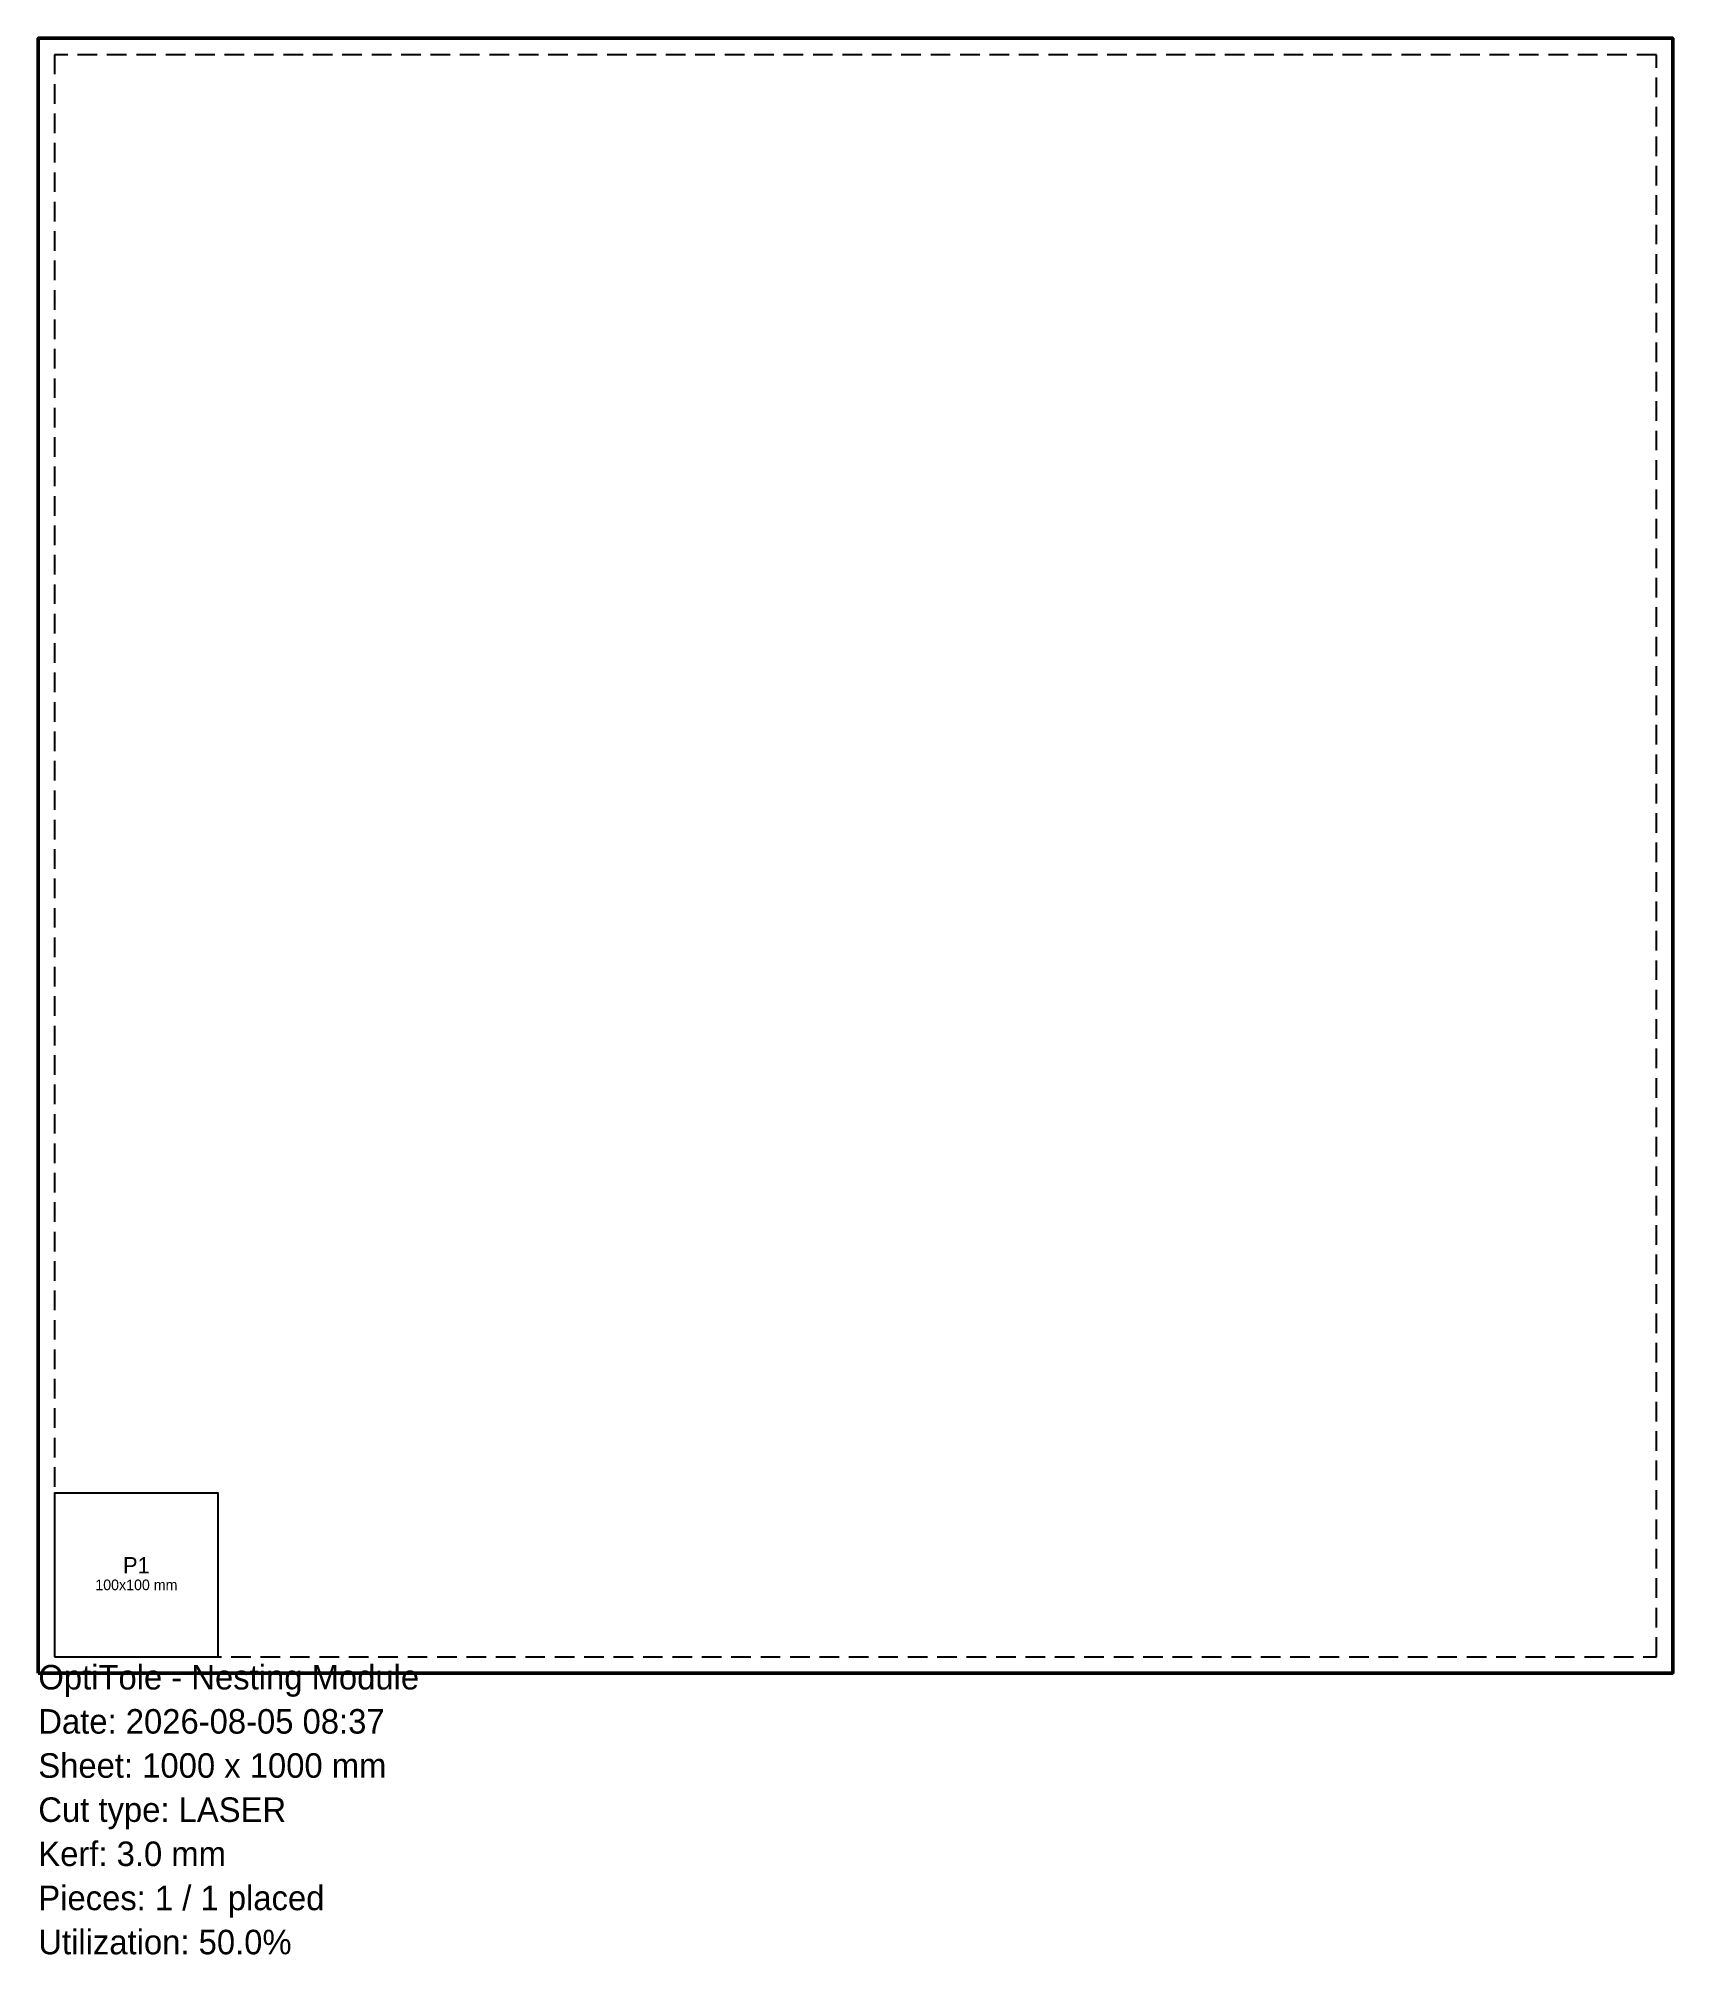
# Model space of a CAD drawing. Header units: millimetres. Extents: x 0 to 1000, y -172 to 1000.
import ezdxf
from ezdxf.enums import TextEntityAlignment as Align

# ---------------------------------------------------------------- set-up
doc = ezdxf.new("R2010")
doc.units = ezdxf.units.MM
doc.linetypes.add('DASHED', pattern=[18, 12, -6])
for name, color, linetype in [('CUT_LINES', 1, 'Continuous'), ('INFO', 2, 'Continuous'), ('LABELS', 3, 'Continuous'), ('MARGIN_BORDER', 4, 'DASHED'), ('SHEET_OUTLINE', 7, 'Continuous')]:
    doc.layers.add(name, color=color, linetype=linetype)

msp = doc.modelspace()

# ---------------------------------------------------------------- linework, layer by layer
at = {"layer": 'CUT_LINES'}
msp.add_lwpolyline([(10, 10), (110, 10), (110, 110), (10, 110)], close=True, dxfattribs=at)
at = {"layer": 'MARGIN_BORDER', "linetype": 'DASHED'}
msp.add_lwpolyline([(10, 10), (990, 10), (990, 990), (10, 990)], close=True, dxfattribs=at)
at = {"layer": 'SHEET_OUTLINE', "lineweight": 50}
msp.add_lwpolyline([(0, 0), (1000, 0), (1000, 1000), (0, 1000)], close=True, dxfattribs=at)

# ---------------------------------------------------------------- texts
at = {"layer": 'INFO'}
for s, p in [('OptiTole - Nesting Module', (0, -10)), ('Date: 2026-08-05 08:37', (0, -37)), ('Sheet: 1000 x 1000 mm', (0, -64)), ('Cut type: LASER', (0, -91)), ('Kerf: 3.0 mm', (0, -118)), ('Pieces: 1 / 1 placed', (0, -145)), ('Utilization: 50.0%', (0, -172))]:
    msp.add_text(s, height=15, dxfattribs=at).set_placement(p)
at = {"layer": 'LABELS'}
for s, height, p in [('P1', 10, (60, 66)), ('100x100 mm', 6.5, (60, 54))]:
    msp.add_text(s, height=height, dxfattribs=at).set_placement(p, align=Align.MIDDLE_CENTER)

doc.saveas('drawing.dxf')
